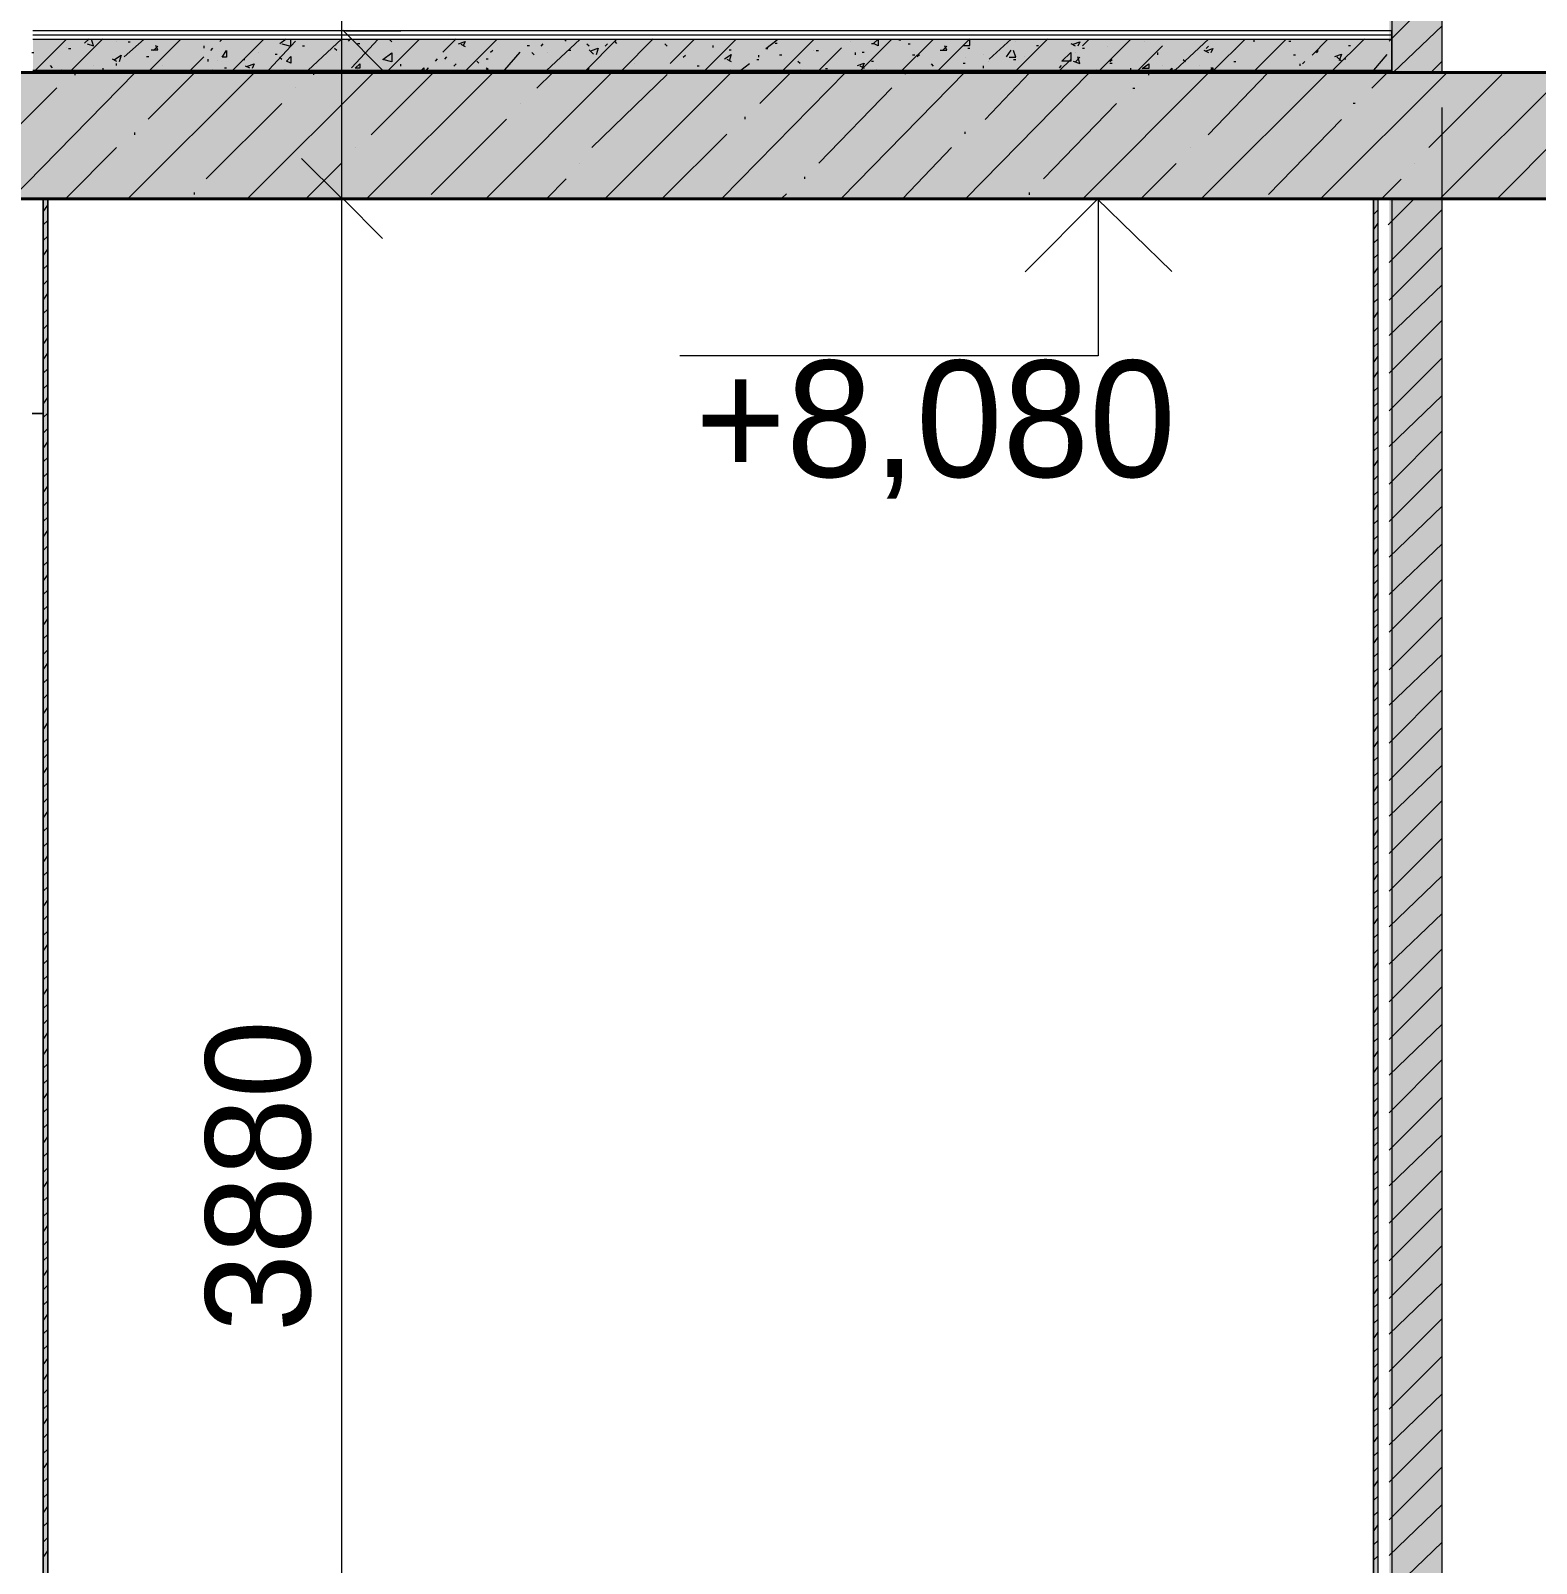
# Model space of a CAD drawing. Header units: millimetres. Extents: x -135211 to 49383, y -8033 to 228499.
# Drawn here: x -40797 to -37917, y 54124 to 57055 of the extents above; entities that cross this region are included whole.
import ezdxf

# ---------------------------------------------------------------- set-up
doc = ezdxf.new("R2010")
doc.units = ezdxf.units.MM
doc.layers.add('PDF _Геометрия', color=7, linetype='Continuous', true_color=0x1d1d1d)
doc.layers.add('PDF _Сплошная заливка', color=7, linetype='Continuous', true_color=0xffffff)
doc.layers.add('PDF _Текст', color=7, linetype='Continuous')

msp = doc.modelspace()

# ---------------------------------------------------------------- hatches: boundary and pattern name
at = {"layer": 'PDF _Сплошная заливка', "transparency": 33554559}
h = msp.add_hatch(color=256, dxfattribs=at)
h.paths.add_polyline_path([(-93497.2, 56734.7), (-93497.2, 56975.8), (-103546.2, 56975.8), (-103546.2, 56734.7)])
h.paths.add_polyline_path([(-9652.8, 56734.7), (-9652.8, 56975.8), (-22999.7, 56975.8), (-22999.7, 56734.7)])
h.paths.add_polyline_path([(-23351, 56734.7), (-23351, 56975.8), (-26352.2, 56975.8), (-26352.2, 56734.7)])
h.paths.add_polyline_path([(-26398.8, 56734.7), (-26398.8, 56975.8), (-44097.3, 56975.8), (-44097.3, 56734.7)])
h.paths.add_polyline_path([(-45350.3, 56734.7), (-45350.3, 56975.8), (-50899.8, 56975.8), (-50899.8, 56734.7)])

# ---------------------------------------------------------------- linework, layer by layer
at = {"layer": 'PDF _Геометрия', "color": 7, "lineweight": 9}
for points in [[(-40202.8, 61293.7), (-40202.8, 60933.9), (-40202.8, 57056.4), (-40202.8, 56734.7), (-40202.8, 52857.2), (-40202.8, 52535.5), (-40325.5, 52535.5)], [(-38193.6, 60932.8), (-38193.6, 56974.6), (-40792.8, 56974.6)], [(-38198.6, 56975.6), (-38097.1, 56975.6), (-38097.1, 60933.6), (-38198.6, 60933.6)], [(-40202.8, 57479.8), (-40202.8, 57039.5), (-40202.8, 56895.6)], [(-38193.6, 56974.6), (-38193.6, 56978.8), (-38193.6, 57038.1), (-38193.6, 57046.5), (-38193.6, 57055), (-40792.8, 57055)], [(-38193.6, 57046.5), (-40792.8, 57046.5)], [(-38193.6, 57038.1), (-40792.8, 57038.1)], [(-40194.4, 57054.7), (-40088.8, 57054.7)], [(-38421.7, 57054.9), (-38752, 57054.9)], [(-38325.2, 57055.1), (-38422.4, 57055.1)], [(-38097.1, 57009.5), (-38097.1, 57060.3)], [(-38193.6, 56978.8), (-40792.8, 56978.8)], [(-38097.1, 56408.4), (-38097.1, 56907.9)], [(-38193.6, 56733.3), (-38193.6, 52775.1), (-40792.8, 52775.1)], [(-40777.1, 52857), (-40773.1, 52857), (-40773.1, 56734.5), (-40777.1, 56734.5)], [(-40773.1, 56733.6), (-40773.1, 52855.9)], [(-40764.4, 52856.8), (-40764.4, 56734.4), (-40764.4, 52856.8), (-40772.9, 52856.8)], [(-40764.4, 56734.4), (-40772.9, 56734.4)], [(-38228.7, 56733.6), (-40760.5, 56733.6)], [(-40202.8, 56734.7), (-40325.5, 56734.7)], [(-40194.4, 56733), (-40088.8, 56733)], [(-38755.1, 56733.9), (-38755.1, 56433.3), (-39555.3, 56433.3)], [(-38605.9, 56734.5), (-38906.6, 56734.5)], [(-38518.2, 56733.9), (-38755.2, 56733.9)], [(-38755.1, 56733.9), (-38755.1, 56733.9)], [(-38228.6, 52855.7), (-38219.9, 52855.7), (-38219.9, 56733.5), (-38228.6, 56733.5)], [(-38224, 52856.8), (-38219.9, 52856.8), (-38219.9, 56734.3), (-38224, 56734.3)], [(-38198.6, 52776.3), (-38097.1, 52776.3), (-38097.1, 56734.3), (-38198.6, 56734.3)], [(-38097.1, 56256), (-38097.1, 56306.8)], [(-38097.1, 55654.8), (-38097.1, 56154.4)], [(-38097.1, 55502.5), (-38097.1, 55557.5)], [(-38097.1, 54901.4), (-38097.1, 55405.1)], [(-38097.1, 54749), (-38097.1, 54804)], [(-38097.1, 54152.1), (-38097.1, 54651.6)]]:
    msp.add_lwpolyline(points, dxfattribs=at)
at = {"layer": 'PDF _Геометрия', "lineweight": 9}
for points in [[(-38198.6, 57034.9), (-38097.1, 57136.5)], [(-40788.3, 56978.8), (-40729.3, 57038.1)], [(-40718.1, 56980.1), (-40659.1, 57039.3)], [(-40693.9, 57031), (-40685.4, 57039.5)], [(-40689.1, 57030.1), (-40676.6, 57025.9), (-40680.6, 57038.6)], [(-40618.2, 57004.9), (-40580.1, 57038.7)], [(-40569.1, 56979.8), (-40509.9, 57039.1)], [(-40434.9, 57034.3), (-40430.9, 57038.6)], [(-40411.2, 56978.7), (-40352, 57038)], [(-40320.7, 57030.9), (-40308.1, 57039.4)], [(-40316.4, 57030), (-40299.3, 57025.8), (-40299.3, 57038.5)], [(-40266.2, 56979.4), (-40202.8, 57038.6)], [(-40189.3, 57035.2), (-40185.3, 57039.4)], [(-40183.5, 56984), (-40132.6, 57039)], [(-40113.1, 56979.2), (-40053.7, 57038.4)], [(-40110.3, 57037.9), (-40106.3, 57033.7)], [(-40097.5, 57037.9), (-40097.5, 57037.9)], [(-40008.6, 57014.3), (-39983.5, 57039.6)], [(-39964, 56979.8), (-39904.5, 57039.1)], [(-39810.2, 56978.7), (-39746.6, 57038)], [(-39776.9, 57039), (-39772.9, 57034.8)], [(-39735.5, 56979.1), (-39676.4, 57038.3)], [(-39665.3, 56980.3), (-39606.2, 57039.6)], [(-39573.8, 56992.4), (-39527.2, 57039)], [(-39507.5, 56979.2), (-39448.3, 57038.4)], [(-39390.6, 57020.9), (-39369.3, 57037.9)], [(-39358.4, 56979), (-39299.1, 57038.2), (-39303.1, 57038.2)], [(-39299.1, 57038.2), (-39299.1, 57038.2)], [(-39209.4, 56979.6), (-39149.9, 57038.9)], [(-39136.4, 57037.9), (-39132.4, 57037.9)], [(-39130.5, 56979), (-39071, 57038.3)], [(-39060.3, 56980.2), (-39000.8, 57039.5), (-39013.5, 57026.8), (-39000.8, 57026.8), (-39000.8, 57039.5)], [(-38964, 57000.9), (-38921.8, 57039)], [(-38910.7, 56980.1), (-38851.6, 57039.4)], [(-38785.4, 57026), (-38772.7, 57038.8)], [(-38752.8, 56978.9), (-38693.7, 57038.2)], [(-38607.8, 56979.6), (-38544.5, 57038.8)], [(-38533.6, 56980), (-38474.3, 57039.2)], [(-38456.8, 57034), (-38456.8, 57038.2)], [(-38454.7, 56979.4), (-38395.4, 57038.7)], [(-38346.1, 57008.5), (-38316.4, 57038.1)], [(-38305.6, 56980.1), (-38246.2, 57039.3)], [(-38190.4, 56975.6), (-38097.1, 57064.5)], [(-40794.7, 57013.1), (-40790.7, 57013.1)], [(-40729.3, 57022), (-40729.3, 57022)], [(-40724.5, 57021.1), (-40720.5, 57021.1)], [(-40636.5, 57000.1), (-40624, 57008.6), (-40628, 56995.8)], [(-40632.8, 57034), (-40632.8, 57034)], [(-40610.4, 57033.8), (-40606.4, 57033.8)], [(-40566.3, 57018.3), (-40553.8, 57018.3), (-40557.8, 57026.7)], [(-40562.3, 57017.4), (-40553.8, 57025.8)], [(-40466, 57026.1), (-40466, 57021.9)], [(-40452.5, 57017.5), (-40448.5, 57021.7)], [(-40360.8, 57012.6), (-40360.8, 57012.6)], [(-40341.3, 56980), (-40290.6, 57035)], [(-40329.6, 57009.9), (-40325.7, 57009.9)], [(-40277, 57026.4), (-40273, 57026.4)], [(-40215.6, 57021.8), (-40211.6, 57017.6)], [(-40211.6, 57026), (-40211.6, 57026)], [(-40171.7, 57030.8), (-40167.7, 57030.8)], [(-39978.5, 57030.2), (-39965.9, 57034.4), (-39969.9, 57025.9)], [(-39974.5, 57029.3), (-39965.9, 57025.1)], [(-39917.3, 57013.8), (-39913.3, 57018)], [(-39890.4, 56980.4), (-39860.6, 57014.2)], [(-39847.1, 57026.8), (-39843.1, 57026.8)], [(-39838.3, 57013.2), (-39834.3, 57009)], [(-39820.8, 57025.7), (-39816.8, 57030)], [(-39808, 57013), (-39808, 57013)], [(-39768.1, 57017.8), (-39764.1, 57017.8)], [(-39733, 57030.2), (-39729, 57026)], [(-39728.9, 57018.3), (-39720.3, 57009.9)], [(-39724.1, 57017.4), (-39711.5, 57021.7), (-39715.5, 57008.9)], [(-39697.9, 57025.7), (-39693.9, 57030)], [(-39680.4, 57034.9), (-39676.4, 57030.7)], [(-39583.9, 57030), (-39579.9, 57025.8)], [(-39548.8, 57004.4), (-39544.8, 57008.6)], [(-39492.1, 57026.9), (-39492.1, 57022.7)], [(-39469.7, 57001.3), (-39457, 57009.7), (-39461.1, 56997)], [(-39461.1, 57018.2), (-39457, 57018.2)], [(-39404.4, 57004.3), (-39404.4, 57008.5)], [(-39390.9, 57021.1), (-39386.8, 57021.1)], [(-39373.3, 57031.1), (-39369.3, 57031.1)], [(-39364.5, 57009), (-39360.5, 57009)], [(-39299.1, 57017.9), (-39299.1, 57017.9)], [(-39294.4, 57017), (-39290.3, 57017)], [(-39288.5, 56980.3), (-39246.5, 57022.6)], [(-39228.9, 57034.3), (-39228.9, 57034.3)], [(-39220.1, 57013.1), (-39220.1, 57008.9)], [(-39206.6, 57013.8), (-39202.6, 57013.8)], [(-39189.1, 57030.6), (-39185, 57030.6)], [(-39118.9, 57030.2), (-39114.8, 57030.2)], [(-39110.1, 57009), (-39106.1, 57009)], [(-39101.3, 57005.5), (-39097.3, 57009.7)], [(-39057.4, 57017.8), (-39044.6, 57017.8), (-39048.7, 57026.3)], [(-39053.3, 57017), (-39044.6, 57025.4)], [(-39004.8, 57021.7), (-39000.8, 57021.7)], [(-38974.5, 57009.7), (-38974.5, 57009.7)], [(-38930.5, 57005.1), (-38921.8, 57017.8)], [(-38925.8, 57004.2), (-38913, 57004.2), (-38917.1, 57016.9)], [(-38913, 57034.7), (-38913, 57034.7)], [(-38873.2, 57026.7), (-38869.2, 57026.7)], [(-38807.7, 57030.5), (-38799, 57026.3)], [(-38802.9, 57029.6), (-38790.2, 57033.8), (-38794.3, 57025.4)], [(-38799, 57013.6), (-38799, 57013.6)], [(-38785.5, 57021.9), (-38781.4, 57021.9)], [(-38737.6, 57025.8), (-38737.6, 57025.8)], [(-38678.7, 56979.4), (-38632.3, 57025.9)], [(-38667.4, 57033.8), (-38667.4, 57033.8)], [(-38641, 57009), (-38641, 57013.3)], [(-38553.2, 57017.7), (-38544.5, 57013.5)], [(-38548.6, 57021.1), (-38544.5, 57025.3)], [(-38548.5, 57016.8), (-38535.8, 57021), (-38539.8, 57012.6)], [(-38491.9, 57018.2), (-38491.9, 57018.2)], [(-38390.7, 57035.2), (-38386.6, 57035.2)], [(-38381.9, 57008.9), (-38377.8, 57008.9)], [(-38338, 57012.8), (-38334, 57017.1)], [(-38302.9, 57005.8), (-38290.1, 57010), (-38294.2, 56997.3)], [(-38276.6, 57026.8), (-38272.5, 57026.8)], [(-38228, 56979.8), (-38202.3, 57009.4)], [(-40759.6, 56988.3), (-40755.6, 56984.1)], [(-40729.3, 56975.5), (-40737.8, 56979.7)], [(-40733.2, 56975.5), (-40729.3, 56979.7)], [(-40676.6, 56988.6), (-40676.6, 56988.6)], [(-40659.1, 56983.4), (-40659.1, 56979.2)], [(-40641.3, 57001), (-40632.8, 56996.8)], [(-40632.8, 56988.3), (-40632.8, 56992.6)], [(-40588.9, 56975.3), (-40592.9, 56979.6)], [(-40575.3, 57005.7), (-40571.3, 57005.7)], [(-40549, 56979.2), (-40545, 56979.2)], [(-40545, 56987.7), (-40545, 56987.7)], [(-40491.6, 56979.5), (-40466, 57004.9)], [(-40457.3, 56996.4), (-40457.3, 57000.7)], [(-40452.5, 56976), (-40448.5, 56980.2)], [(-40448.5, 56975.2), (-40452.5, 56979.4)], [(-40439.7, 56997.2), (-40439.7, 56997.2)], [(-40426.2, 56984.3), (-40422.2, 56984.3)], [(-40391.1, 57000.1), (-40387.1, 57000.1)], [(-40386.8, 56988.2), (-40378.3, 56984)], [(-40382.1, 56987.3), (-40369.5, 56991.5), (-40373.5, 56983.1)], [(-40320.9, 57004.7), (-40316.9, 57000.5)], [(-40312.1, 56975.9), (-40308.1, 56980.1)], [(-40308.1, 56975.9), (-40312.1, 56980.1)], [(-40167.7, 56975.7), (-40171.7, 56980)], [(-40162.9, 56974.8), (-40159, 56979)], [(-40088.8, 56987), (-40088.8, 56991.3)], [(-40048.9, 56980), (-40044.9, 56984.2), (-40044.9, 56980)], [(-40040.1, 56979.9), (-40036.1, 56984.1)], [(-40036.1, 56984.1), (-40036.1, 56984.1)], [(-40018.6, 56974.7), (-40027.1, 56978.9)], [(-40022.6, 56996.7), (-40018.6, 57001)], [(-40022.6, 56974.7), (-40018.6, 56978.9)], [(-40005, 57000.8), (-40001, 57005)], [(-39987.5, 56987.1), (-39983.5, 56991.4)], [(-39943.6, 56997), (-39939.6, 56992.8)], [(-39926.1, 57001.1), (-39922.1, 57001.1)], [(-39922.1, 56980), (-39926.1, 56984.2)], [(-39926.1, 56979.1), (-39922.1, 56983.3)], [(-39886.8, 56975.4), (-39878.2, 56979.6)], [(-39741.8, 56975.2), (-39737.8, 56979.5)], [(-39733, 56979.4), (-39729, 56983.7)], [(-39698.6, 56733.7), (-39457, 56975), (-39461.1, 56979.2)], [(-39641.3, 56992.4), (-39641.3, 56992.4)], [(-39601.4, 56975.1), (-39597.4, 56979.4)], [(-39597.4, 56975.1), (-39601.4, 56979.4)], [(-39588.6, 56980.2), (-39588.6, 56980.2)], [(-39522.5, 56988.1), (-39518.4, 56988.1)], [(-39465.7, 57000.4), (-39457, 56996.1)], [(-39461.1, 56975.8), (-39457, 56980.1)], [(-39438.6, 56979.8), (-39421.9, 56992.5)], [(-39408.4, 57000), (-39404.4, 57000)], [(-39329.5, 56996.9), (-39325.4, 56992.7)], [(-39316.6, 56975.7), (-39325.3, 56979.9)], [(-39320.7, 56975.7), (-39316.6, 56979.9)], [(-39276.8, 56983), (-39272.8, 56983)], [(-39215.3, 56988.5), (-39202.6, 56992.7), (-39206.6, 56984.2)], [(-39211.2, 56987.6), (-39202.6, 56983.3)], [(-39189.1, 56996.8), (-39185, 56996.8)], [(-39176.3, 56975.6), (-39180.3, 56979.8)], [(-39176.1, 56974.7), (-39167.5, 56978.9)], [(-39075, 56991.7), (-39071, 56987.5)], [(-39035.9, 56975.4), (-39039.9, 56979.7)], [(-39013.6, 56993.1), (-39009.6, 56993.1)], [(-39009.6, 57004), (-39009.6, 57004)], [(-38974.5, 56983.5), (-38974.5, 56987.7)], [(-38965.7, 56997), (-38965.7, 56997)], [(-38917.1, 57000), (-38913, 57000)], [(-38895.5, 57004.9), (-38895.5, 57004.9)], [(-38829.4, 56984.1), (-38825.3, 56988.4)], [(-38829.2, 56978.9), (-38807.8, 57000)], [(-38825.3, 56996.8), (-38825.3, 56996.8)], [(-38802.9, 56996.6), (-38790.2, 56992.3), (-38794.3, 57005)], [(-38798.9, 56995.7), (-38790.2, 57004.2)], [(-38755.1, 56976), (-38759.2, 56980.2)], [(-38750.4, 56975.1), (-38746.3, 56979.3)], [(-38732.8, 56996.1), (-38728.8, 57000.3)], [(-38732.8, 56992.7), (-38728.8, 56992.7)], [(-38693.7, 56983.2), (-38693.7, 56978.9)], [(-38632.3, 56987.8), (-38632.3, 56987.8)], [(-38618.8, 56979.2), (-38614.7, 56983.5), (-38614.7, 56979.2)], [(-38605.9, 56974.9), (-38614.7, 56979.2)], [(-38610, 56980), (-38605.9, 56980)], [(-38610, 56974.9), (-38605.9, 56979.2)], [(-38592.5, 57000.2), (-38588.4, 56996)], [(-38562.1, 56988.2), (-38562.1, 56988.2)], [(-38539.8, 56979.5), (-38535.8, 56983.8), (-38535.8, 56979.5)], [(-38539.8, 56983.8), (-38535.8, 56983.8)], [(-38496, 56996.2), (-38491.9, 56996.2)], [(-38474.3, 56975.7), (-38465.6, 56979.9)], [(-38465.6, 56974.8), (-38469.6, 56979)], [(-38443.3, 56978.8), (-38439.2, 56978.8)], [(-38377.8, 56979.3), (-38377.8, 56979.3)], [(-38369, 56987.7), (-38369, 56991.9)], [(-38364.3, 56991.9), (-38360.3, 56996.1)], [(-38329.3, 56975.5), (-38325.2, 56979.7)], [(-38325.2, 56974.7), (-38329.3, 56978.9)], [(-38298.8, 57004.9), (-38290.1, 56996.5)], [(-38285.4, 57001.4), (-38281.3, 57001.4)], [(-38118.1, 56975.6), (-38097.1, 56996.8)], [(-40834.6, 56733.2), (-40597.7, 56974.5)], [(-40711.7, 56970.2), (-40711.7, 56974.5)], [(-40611, 56733.3), (-40369.5, 56974.6)], [(-40588.6, 56974.3), (-40580.1, 56978.6)], [(-40572.3, 56885.6), (-40483.6, 56974.5)], [(-40382.9, 56733.4), (-40141.4, 56974.7)], [(-40255.5, 56970.4), (-40255.5, 56974.6)], [(-40154.8, 56733.5), (-39913.3, 56974.8)], [(-40145.7, 56856.2), (-40027.3, 56974.7)], [(-39926.7, 56733.6), (-39685.2, 56974.9)], [(-39878.2, 56974.5), (-39882.2, 56978.8)], [(-39829, 56945.2), (-39799.2, 56974.8)], [(-39737.8, 56974.4), (-39741.8, 56978.6)], [(-39724, 56831.9), (-39579.9, 56971.6)], [(-39474.6, 56734.7), (-39237.7, 56976)], [(-39402.3, 56915.8), (-39343, 56975)], [(-39246.5, 56734.8), (-39009.6, 56976.1)], [(-39123.6, 56971.8), (-39123.6, 56976)], [(-39031.1, 56974.5), (-39027.1, 56978.8)], [(-39009.6, 56733.1), (-38772.7, 56974.4)], [(-38971.2, 56885.4), (-38886.7, 56974.4), (-38890.8, 56978.6)], [(-38890.8, 56974.4), (-38886.7, 56978.6)], [(-38785.5, 56733.2), (-38544.5, 56974.5)], [(-38658.6, 56970.2), (-38658.6, 56974.5)], [(-38558, 56733.3), (-38316.4, 56974.6)], [(-38545, 56856), (-38430.5, 56974.6)], [(-38329.9, 56733.4), (-38088.3, 56974.7)], [(-38232.1, 56945), (-38202.3, 56974.6)], [(-38122.6, 56831.7), (-37983, 56971.4)], [(-38101.7, 56733.5), (-37860.2, 56974.8)], [(-40890.9, 56802), (-40746.8, 56946)], [(-40290.6, 56946.2), (-40290.6, 56946.2)], [(-39289.6, 56801.8), (-39149.9, 56945.8)], [(-38689, 56945), (-38684.9, 56945)], [(-40461.1, 56771.9), (-40316.9, 56915.8)], [(-39860.6, 56916), (-39860.6, 56916)], [(-38859.7, 56771.7), (-38720, 56915.6)], [(-38267.8, 56916.7), (-38263.8, 56916.7)], [(-40030.7, 56741.8), (-39887, 56885.7)], [(-39430.7, 56885.9), (-39430.7, 56890.1)], [(-39009.6, 56857.6), (-39009.6, 56861.8)], [(-38429.8, 56741.6), (-38290.1, 56885.5)], [(-40597.7, 56856), (-40597.7, 56860.2)], [(-39588.3, 56734.6), (-39465.8, 56857.4)], [(-37991.8, 56734.4), (-37868.9, 56857.2)], [(-40729.9, 56734.3), (-40632.8, 56831.7)], [(-40176.5, 56831.9), (-40176.5, 56831.9)], [(-39128.9, 56734.1), (-39035.9, 56831.5)], [(-38579.6, 56831.7), (-38579.6, 56831.7)], [(-40270.7, 56733.8), (-40202.8, 56801.6)], [(-39746.6, 56801.8), (-39746.6, 56801.8)], [(-39316.6, 56771.6), (-39316.6, 56775.9)], [(-38673.9, 56733.7), (-38605.9, 56801.4)], [(-38149.7, 56801.6), (-38149.7, 56801.6)], [(-40483.6, 56741.7), (-40483.6, 56745.9)], [(-39810.7, 56733.3), (-39772.9, 56771.5)], [(-38886.7, 56741.5), (-38886.7, 56745.8)], [(-38213.9, 56733.2), (-38176, 56771.3)], [(-39360.4, 56734.7), (-39351.7, 56743.1)], [(-38200.4, 56683.9), (-38149.7, 56734.7)], [(-38198.6, 56611.6), (-38097.1, 56713.1)], [(-38198.6, 56539.6), (-38097.1, 56641.2)], [(-38198.6, 56471.9), (-38097.1, 56569.2)], [(-38198.6, 56399.9), (-38097.1, 56501.5)], [(-38198.6, 56328), (-38097.1, 56429.6)], [(-38198.6, 56260.2), (-38097.1, 56357.6)], [(-38198.6, 56188.2), (-38097.1, 56289.9)], [(-38198.6, 56116.3), (-38097.1, 56217.9)], [(-38198.6, 56048.5), (-38097.1, 56145.9)], [(-38198.6, 55976.6), (-38097.1, 56074)], [(-38198.6, 55904.6), (-38097.1, 56006.2)], [(-38198.6, 55832.6), (-38097.1, 55934.3)], [(-38198.6, 55765), (-38097.1, 55862.3)], [(-38198.6, 55692.9), (-38097.1, 55794.6)], [(-38198.6, 55621), (-38097.1, 55722.6)], [(-38198.6, 55553.3), (-38097.1, 55650.6)], [(-38198.6, 55481.3), (-38097.1, 55582.9)], [(-38198.6, 55409.4), (-38097.1, 55511)], [(-38198.6, 55341.6), (-38097.1, 55439)], [(-38198.6, 55269.7), (-38097.1, 55367)], [(-38198.6, 55197.7), (-38097.1, 55299.3)], [(-38198.6, 55125.7), (-38097.1, 55227.3)], [(-38198.6, 55058), (-38097.1, 55155.4)], [(-38198.6, 54986), (-38097.1, 55087.6)], [(-38198.6, 54914.1), (-38097.1, 55015.7)], [(-38198.6, 54846.3), (-38097.1, 54943.7)], [(-38198.6, 54774.4), (-38097.1, 54876)], [(-38198.6, 54702.4), (-38097.1, 54804)], [(-38198.6, 54630.5), (-38097.1, 54732)], [(-38198.6, 54562.7), (-38097.1, 54660.1)], [(-38198.6, 54490.8), (-38097.1, 54592.3)], [(-38198.6, 54418.8), (-38097.1, 54520.4)], [(-38198.6, 54351.1), (-38097.1, 54448.4)], [(-38198.6, 54279.1), (-38097.1, 54380.7)], [(-38198.6, 54207.1), (-38097.1, 54308.7)], [(-38198.6, 54139.4), (-38097.1, 54236.8)], [(-38198.6, 54067.4), (-38097.1, 54164.8)]]:
    msp.add_lwpolyline(points, dxfattribs=at)
at = {"layer": 'PDF _Геометрия', "color": 7, "lineweight": 18}
for points in [[(-40199.8, 57055.9), (-40123.9, 56979.7)], [(-40202.8, 56734.7), (-40279.3, 56810.9)], [(-40199.8, 56734.2), (-40123.9, 56658)], [(-38755.1, 56733.9), (-38894.8, 56594.2)], [(-38758.6, 56734.6), (-38614.7, 56594.9)]]:
    msp.add_lwpolyline(points, dxfattribs=at)
at = {"layer": 'PDF _Геометрия', "lineweight": 9}
for points in [[(-39176.3, 57039.1), (-39176.3, 57026.3), (-39184.9, 57030.6)], [(-40422.2, 57017.3), (-40422.2, 57004.6), (-40430.7, 57004.6)], [(-40106.3, 56995.6), (-40123.4, 56999.8), (-40106.3, 57012.6)], [(-38807.8, 56996.7), (-38824.5, 56996.7), (-38807.8, 57013.6)], [(-40299.3, 57005.5), (-40299.3, 56992.8), (-40307.9, 56997)], [(-40167.7, 56991.8), (-40167.7, 56983.3), (-40176.3, 56983.3)], [(-38658.6, 56991.4), (-38658.6, 56982.9), (-38671.4, 56982.9)]]:
    msp.add_lwpolyline(points, close=True, dxfattribs=at)
at = {"layer": 'PDF _Геометрия', "color": 7, "lineweight": 40}
msp.add_lwpolyline([(-44091.7, 56733.6), (-26392.5, 56733.6), (-26392.5, 56974.9), (-44091.7, 56974.9)], dxfattribs=at)
at = {"layer": 'PDF _Геометрия', "color": 252, "lineweight": 9, "true_color": 0x878787}
for points in [[(-40772.9, 56709), (-40764.4, 56721.7)], [(-38228.7, 56733.6), (-38228.7, 56733.6)], [(-40772.9, 56683.6), (-40764.4, 56692.1)], [(-38228.6, 56703.9), (-38219.9, 56712.3)], [(-38228.6, 56674.2), (-38219.9, 56686.9)], [(-40772.9, 56654), (-40764.4, 56662.4)], [(-38228.6, 56648.8), (-38219.9, 56657.3)], [(-40772.9, 56624.3), (-40764.4, 56637)], [(-38228.6, 56619.2), (-38219.9, 56627.6)], [(-40772.9, 56598.9), (-40764.4, 56607.4)], [(-38228.6, 56589.5), (-38219.9, 56602.2)], [(-40772.9, 56569.3), (-40764.4, 56577.8)], [(-38228.6, 56564.2), (-38219.9, 56572.6)], [(-40772.9, 56539.7), (-40764.4, 56552.4)], [(-38228.6, 56534.5), (-38219.9, 56543)], [(-40772.9, 56514.3), (-40764.4, 56522.8)], [(-38228.6, 56504.9), (-38219.9, 56517.6)], [(-40772.9, 56484.6), (-40764.4, 56493.1)], [(-38228.6, 56479.5), (-38219.9, 56488)], [(-40772.9, 56455), (-40764.4, 56467.7)], [(-38228.6, 56449.8), (-38219.9, 56458.3)], [(-40772.9, 56425.4), (-40764.4, 56438.1)], [(-38228.6, 56420.2), (-38219.9, 56432.9)], [(-40772.9, 56400), (-40764.4, 56408.5)], [(-38228.6, 56390.6), (-38219.9, 56403.3)], [(-40772.9, 56370.4), (-40764.4, 56378.8)], [(-38228.6, 56365.2), (-38219.9, 56373.7)], [(-40772.9, 56340.7), (-40764.4, 56353.4)], [(-38228.6, 56335.6), (-38219.9, 56344)], [(-40772.9, 56315.4), (-40764.4, 56323.8)], [(-38228.6, 56305.9), (-38219.9, 56318.6)], [(-40772.9, 56285.7), (-40764.4, 56294.1)], [(-38228.6, 56280.5), (-38219.9, 56289)], [(-40772.9, 56256.1), (-40764.4, 56268.7)], [(-38228.6, 56250.9), (-38219.9, 56259.3)], [(-40772.9, 56230.7), (-40764.4, 56239.1)], [(-38228.6, 56221.2), (-38219.9, 56233.9)], [(-40772.9, 56201), (-40764.4, 56209.5)], [(-38228.6, 56195.8), (-38219.9, 56204.3)], [(-40772.9, 56171.4), (-40764.4, 56184.1)], [(-38228.6, 56166.2), (-38219.9, 56174.7)], [(-40772.9, 56146), (-40764.4, 56154.5)], [(-38228.6, 56136.6), (-38219.9, 56149.3)], [(-40772.9, 56116.4), (-40764.4, 56124.9)], [(-38228.6, 56111.2), (-38219.9, 56119.7)], [(-40772.9, 56086.7), (-40764.4, 56099.4)], [(-38228.6, 56081.5), (-38219.9, 56090)], [(-40772.9, 56061.3), (-40764.4, 56069.8)], [(-38228.6, 56051.9), (-38219.9, 56064.6)], [(-40772.9, 56031.7), (-40764.4, 56040.2)], [(-40772.9, 56002.1), (-40764.4, 56014.8)], [(-38228.6, 56026.5), (-38219.9, 56035)], [(-40772.9, 55976.7), (-40764.4, 55985.2)], [(-38228.6, 55996.9), (-38219.9, 56005.3)], [(-40772.9, 55947.1), (-40764.4, 55955.5)], [(-38228.6, 55967.3), (-38219.9, 55980)], [(-40772.9, 55917.4), (-40764.4, 55930.1)], [(-38228.6, 55941.9), (-38219.9, 55950.3)], [(-40772.9, 55892), (-40764.4, 55900.5)], [(-38228.6, 55912.2), (-38219.9, 55920.7)], [(-38228.6, 55882.6), (-38219.9, 55895.3)], [(-40772.9, 55862.4), (-40764.4, 55870.8)], [(-38228.6, 55857.2), (-38219.9, 55865.6)], [(-40772.9, 55832.8), (-40764.4, 55845.4)], [(-38228.6, 55827.5), (-38219.9, 55836)], [(-40772.9, 55807.4), (-40764.4, 55815.8)], [(-38228.6, 55797.9), (-38219.9, 55810.6)], [(-40772.9, 55777.7), (-40764.4, 55786.2)], [(-38228.6, 55772.5), (-38219.9, 55781)], [(-40772.9, 55748.1), (-40764.4, 55760.8)], [(-38228.6, 55742.9), (-38219.9, 55751.4)], [(-40772.9, 55718.4), (-40764.4, 55731.2)], [(-38228.6, 55713.2), (-38219.9, 55726)], [(-40772.9, 55693), (-40764.4, 55701.5)], [(-38228.6, 55683.6), (-38219.9, 55696.3)], [(-40772.9, 55663.4), (-40764.4, 55671.9)], [(-38228.6, 55658.2), (-38219.9, 55666.7)], [(-40772.9, 55633.8), (-40764.4, 55646.5)], [(-38228.6, 55628.6), (-38219.9, 55637)], [(-40772.9, 55608.4), (-40764.4, 55616.9)], [(-38228.6, 55599), (-38219.9, 55611.6)], [(-40772.9, 55578.8), (-40764.4, 55587.2)], [(-38228.6, 55573.6), (-38219.9, 55582)], [(-40772.9, 55549.2), (-40764.4, 55561.9)], [(-38228.6, 55543.9), (-38219.9, 55552.4)], [(-40772.9, 55523.7), (-40764.4, 55532.2)], [(-38228.6, 55514.3), (-38219.9, 55527)], [(-40772.9, 55494.1), (-40764.4, 55502.6)], [(-38228.6, 55488.9), (-38219.9, 55497.3)], [(-40772.9, 55464.5), (-40764.4, 55477.2)], [(-38228.6, 55459.2), (-38219.9, 55467.7)], [(-40772.9, 55439.1), (-40764.4, 55447.5)], [(-38228.6, 55429.6), (-38219.9, 55442.3)], [(-40772.9, 55409.4), (-40764.4, 55417.9)], [(-38228.6, 55404.2), (-38219.9, 55412.7)], [(-40772.9, 55379.8), (-40764.4, 55392.5)], [(-38228.6, 55374.6), (-38219.9, 55383.1)], [(-40772.9, 55354.4), (-40764.4, 55362.9)], [(-38228.6, 55345), (-38219.9, 55357.7)], [(-40772.9, 55324.8), (-40764.4, 55333.2)], [(-38228.6, 55319.5), (-38219.9, 55328)], [(-40772.9, 55295.1), (-40764.4, 55307.8)], [(-38228.6, 55289.9), (-38219.9, 55298.4)], [(-40772.9, 55269.7), (-40764.4, 55278.2)], [(-38228.6, 55260.3), (-38219.9, 55273)], [(-40772.9, 55240.1), (-40764.4, 55248.6)], [(-40772.9, 55210.5), (-40764.4, 55223.2)], [(-38228.6, 55234.9), (-38219.9, 55243.3)], [(-40772.9, 55185.1), (-40764.4, 55193.6)], [(-38228.6, 55205.3), (-38219.9, 55213.7)], [(-40772.9, 55155.5), (-40764.4, 55163.9)], [(-38228.6, 55175.6), (-38219.9, 55188.3)], [(-40772.9, 55125.8), (-40764.4, 55138.5)], [(-38228.6, 55150.2), (-38219.9, 55158.6)], [(-40772.9, 55096.2), (-40764.4, 55108.9)], [(-38228.6, 55120.6), (-38219.9, 55129)], [(-38228.6, 55090.9), (-38219.9, 55103.6)], [(-40772.9, 55070.8), (-40764.4, 55079.3)], [(-38228.6, 55061.3), (-38219.9, 55074)], [(-40772.9, 55041.2), (-40764.4, 55049.6)], [(-38228.6, 55035.9), (-38219.9, 55044.4)], [(-40772.9, 55011.5), (-40764.4, 55024.2)], [(-40772.9, 54986.1), (-40764.4, 54994.6)], [(-38228.6, 55006.3), (-38219.9, 55014.8)], [(-38228.6, 54976.7), (-38219.9, 54989.4)], [(-40772.9, 54956.5), (-40764.4, 54964.9)], [(-38228.6, 54951.2), (-38219.9, 54959.7)], [(-40772.9, 54926.8), (-40764.4, 54939.5)], [(-38228.6, 54921.6), (-38219.9, 54930.1)], [(-40772.9, 54901.5), (-40764.4, 54909.9)], [(-38228.6, 54892), (-38219.9, 54904.7)], [(-40772.9, 54871.8), (-40764.4, 54880.3)], [(-38228.6, 54866.6), (-38219.9, 54875)], [(-40772.9, 54842.2), (-40764.4, 54854.9)], [(-38228.6, 54837), (-38219.9, 54845.4)], [(-40772.9, 54816.8), (-40764.4, 54825.3)], [(-38228.6, 54807.3), (-38219.9, 54820)], [(-40772.9, 54787.2), (-40764.4, 54795.7)], [(-38228.6, 54781.9), (-38219.9, 54790.4)], [(-40772.9, 54757.5), (-40764.4, 54770.3)], [(-38228.6, 54752.3), (-38219.9, 54760.7)], [(-40772.9, 54732.1), (-40764.4, 54740.6)], [(-38228.6, 54722.6), (-38219.9, 54735.3)], [(-40772.9, 54702.5), (-40764.4, 54711)], [(-38228.6, 54697.2), (-38219.9, 54705.7)], [(-40772.9, 54672.9), (-40764.4, 54685.6)], [(-38228.6, 54667.6), (-38219.9, 54676.1)], [(-40772.9, 54647.5), (-40764.4, 54655.9)], [(-38228.6, 54638), (-38219.9, 54650.7)], [(-40772.9, 54617.9), (-40764.4, 54626.3)], [(-38228.6, 54612.6), (-38219.9, 54621.1)], [(-40772.9, 54588.2), (-40764.4, 54600.9)], [(-38228.6, 54583), (-38219.9, 54591.4)], [(-40772.9, 54562.8), (-40764.4, 54571.3)], [(-38228.6, 54553.3), (-38219.9, 54566)], [(-40772.9, 54533.2), (-40764.4, 54541.6)], [(-38228.6, 54527.9), (-38219.9, 54536.4)], [(-40772.9, 54503.5), (-40764.4, 54516.2)], [(-38228.6, 54498.3), (-38219.9, 54506.7)], [(-40772.9, 54473.9), (-40764.4, 54486.6)], [(-38228.6, 54468.6), (-38219.9, 54481.3)], [(-40772.9, 54448.5), (-40764.4, 54457)], [(-38228.6, 54439), (-38219.9, 54451.7)], [(-40772.9, 54418.9), (-40764.4, 54427.4)], [(-40772.9, 54389.2), (-40764.4, 54402)], [(-38228.6, 54413.6), (-38219.9, 54422.1)], [(-40772.9, 54363.8), (-40764.4, 54372.3)], [(-38228.6, 54384), (-38219.9, 54392.5)], [(-40772.9, 54334.2), (-40764.4, 54342.7)], [(-38228.6, 54354.3), (-38219.9, 54367)], [(-40772.9, 54304.6), (-40764.4, 54317.3)], [(-38228.6, 54328.9), (-38219.9, 54337.4)], [(-40772.9, 54279.2), (-40764.4, 54287.7)], [(-38228.6, 54299.3), (-38219.9, 54307.8)], [(-38228.6, 54269.7), (-38219.9, 54282.4)], [(-40772.9, 54249.6), (-40764.4, 54258)], [(-40772.9, 54219.9), (-40764.4, 54232.6)], [(-38228.6, 54244.3), (-38219.9, 54252.8)], [(-40772.9, 54194.6), (-40764.4, 54203)], [(-38228.6, 54214.7), (-38219.9, 54223.1)], [(-38228.6, 54185), (-38219.9, 54197.7)], [(-40772.9, 54164.9), (-40764.4, 54173.3)], [(-38228.6, 54159.6), (-38219.9, 54168.1)], [(-40772.9, 54135.3), (-40764.4, 54148)], [(-38228.6, 54130), (-38219.9, 54138.4)]]:
    msp.add_lwpolyline(points, dxfattribs=at)
at = {"layer": 'PDF _Геометрия', "color": 7, "lineweight": 9}
for points in [[(-38228.7, 56733.6), (-38228.7, 52855.8)], [(-40773.1, 56323), (-40794.1, 56323)]]:
    msp.add_lwpolyline(points, close=True, dxfattribs=at)
at = {"layer": 'PDF _Сплошная заливка', "lineweight": 5, "transparency": 33554559}
for points in [[(-38198.6, 60933.6), (-38097.1, 60933.6), (-38198.6, 56975.6), (-38097.1, 56975.6)], [(-40792.8, 57038.1), (-38193.6, 57038.1), (-40792.8, 56978.8), (-38193.6, 56978.8)], [(-40792.8, 56978.8), (-38193.6, 56978.8), (-40792.8, 56974.6), (-38193.6, 56974.6)], [(-40772.9, 56734.4), (-40764.4, 56734.4), (-40772.9, 52856.8), (-40764.4, 52856.8)], [(-38228.1, 56733.5), (-38219.9, 56733.5), (-38228.1, 52855.7), (-38219.9, 52855.7)], [(-38198.6, 56734.3), (-38097.1, 56734.3), (-38198.6, 52776.3), (-38097.1, 52776.3)]]:
    msp.add_solid(points, dxfattribs=at)

# ---------------------------------------------------------------- texts
at = {"layer": 'PDF _Текст', "insert": (-39526, 56292.3), "char_height": 222.7, "attachment_point": 4, "style": ''}
msp.add_mtext('+8,080', dxfattribs=at)
at = {"layer": 'PDF _Текст', "insert": (-40361.2, 54566.5), "char_height": 200.42, "attachment_point": 4, "rotation": 90, "style": ''}
msp.add_mtext('3880', dxfattribs=at)

doc.saveas('drawing.dxf')
